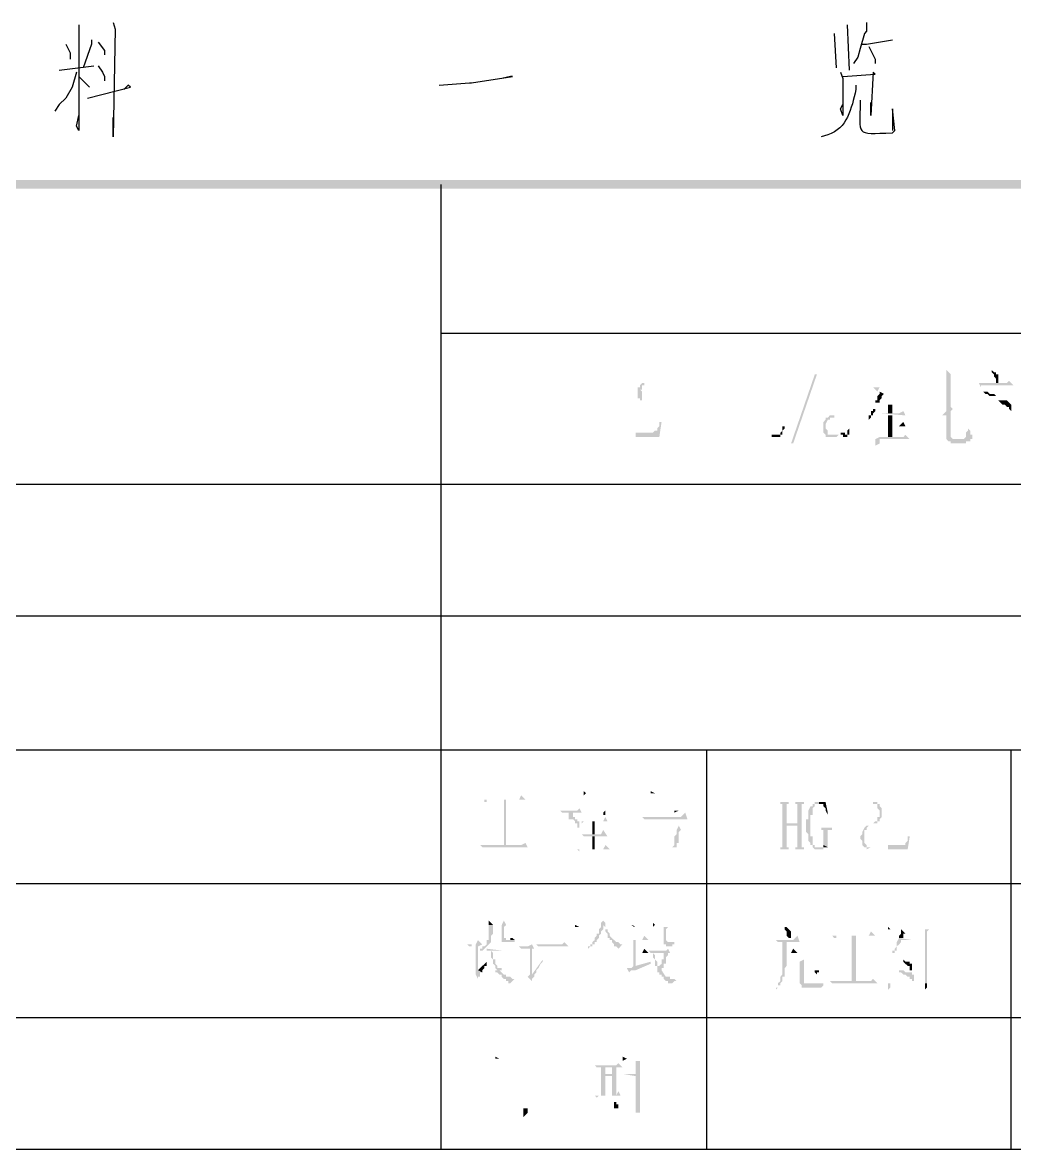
# Model space of a CAD drawing. Header units: millimetres. Extents: x -2210 to 6171, y -6737 to 5572.
# Drawn here: x 4414 to 5308, y -6733 to -5718 of the extents above; entities that cross this region are included whole.
import ezdxf

# ---------------------------------------------------------------- set-up
doc = ezdxf.new("R2010")
doc.units = ezdxf.units.MM
doc.layers.add('1', color=7, linetype='Continuous')

msp = doc.modelspace()

# ---------------------------------------------------------------- hatches: boundary and pattern name
h = msp.add_hatch(color=0)
h.dxf.hatch_style = 2
h.paths.add_polyline_path([(3472.8, -5859.8), (3472.8, -5867.6), (6171.2, -5859.8)])
h = msp.add_hatch(color=0)
h.dxf.hatch_style = 2
h.paths.add_polyline_path([(3472.8, -5867.6), (6171.2, -5859.8), (6171.2, -5867.6)])
h = msp.add_hatch(color=0)
h.dxf.hatch_style = 2
h.paths.add_polyline_path([(5247.1, -6031), (5247.1, -6067.9), (5245.1, -6069.9), (5243.2, -6071.8), (5247.1, -6071.8), (5247.1, -6093.2), (5249, -6095.2), (5251, -6095.2), (5251, -6097.1), (5264.6, -6097.1), (5264.6, -6095.2), (5266.5, -6095.2), (5268.5, -6095.2), (5268.5, -6093.2), (5270.4, -6093.2), (5252.9, -6093.2), (5251, -6091.3), (5251, -6089.3), (5251, -6069.9), (5251, -6067.9), (5252.9, -6066), (5251, -6064.1), (5251, -6036.8), (5251, -6034.9)])
h = msp.add_hatch(color=0)
h.dxf.hatch_style = 2
h.paths.add_polyline_path([(5287.9, -6031), (5287.9, -6032.9), (5289.9, -6034.9), (5289.9, -6036.8), (5291.8, -6038.8), (5291.8, -6040.7), (5291.8, -6042.7), (5293.8, -6042.7), (5293.8, -6040.7), (5293.8, -6036.8), (5293.8, -6034.9), (5291.8, -6034.9), (5291.8, -6032.9), (5289.9, -6032.9)])
h = msp.add_hatch(color=0)
h.dxf.hatch_style = 2
h.paths.add_polyline_path([(5108.9, -6097.1), (5107, -6097.1), (5128.4, -6034.9), (5130.3, -6034.9)])
h = msp.add_hatch(color=0)
h.dxf.hatch_style = 2
h.paths.add_polyline_path([(5303.5, -6040.7), (5301.5, -6042.7), (5276.3, -6042.7), (5278.2, -6046.5), (5278.2, -6044.6), (5282.1, -6044.6), (5307.4, -6044.6)])
h = msp.add_hatch(color=0)
h.dxf.hatch_style = 2
h.paths.add_polyline_path([(4972.8, -6042.7), (4970.8, -6044.6), (4970.8, -6046.5), (4968.9, -6046.5), (4968.9, -6048.5), (4968.9, -6050.4), (4968.9, -6052.4), (4968.9, -6054.3), (4968.9, -6056.3), (4970.8, -6056.3), (4970.8, -6058.2), (4972.8, -6058.2), (4972.8, -6056.3), (4972.8, -6054.3), (4972.8, -6052.4), (4972.8, -6050.4), (4970.8, -6048.5), (4972.8, -6048.5), (4972.8, -6046.5), (4972.8, -6044.6), (4974.7, -6044.6), (4974.7, -6042.7), (4976.6, -6042.7), (4978.6, -6042.7)])
h = msp.add_hatch(color=0)
h.dxf.hatch_style = 2
h.paths.add_polyline_path([(5180.9, -6046.5), (5184.8, -6050.4), (5186.8, -6046.5), (5206.2, -6046.5)])
h = msp.add_hatch(color=0)
h.dxf.hatch_style = 2
h.paths.add_polyline_path([(5186.8, -6050.4), (5186.8, -6052.4), (5184.8, -6054.3), (5184.8, -6056.3), (5184.8, -6058.2), (5182.9, -6058.2), (5182.9, -6060.2), (5186.8, -6060.2), (5186.8, -6058.2), (5188.7, -6056.3), (5188.7, -6054.3), (5190.7, -6052.4)])
h = msp.add_hatch(color=0)
h.dxf.hatch_style = 2
h.paths.add_polyline_path([(5280.1, -6050.4), (5282.1, -6052.4), (5284, -6052.4), (5286, -6054.3), (5287.9, -6054.3), (5291.8, -6054.3), (5289.9, -6052.4), (5287.9, -6052.4), (5286, -6052.4), (5284, -6050.4), (5282.1, -6050.4)])
h = msp.add_hatch(color=0)
h.dxf.hatch_style = 2
h.paths.add_polyline_path([(5194.5, -6069.9), (5198.4, -6069.9), (5198.4, -6062.1), (5194.5, -6062.1)])
h = msp.add_hatch(color=0)
h.dxf.hatch_style = 2
h.paths.add_polyline_path([(5299.6, -6058.2), (5293.8, -6058.2), (5295.7, -6060.2), (5297.7, -6062.1), (5299.6, -6062.1), (5301.5, -6064.1), (5303.5, -6064.1), (5303.5, -6066), (5305.4, -6067.9), (5305.4, -6066), (5305.4, -6064.1), (5305.4, -6062.1), (5303.5, -6060.2), (5301.5, -6058.2)])
h = msp.add_hatch(color=0)
h.dxf.hatch_style = 2
h.paths.add_polyline_path([(5144, -6071.8), (5142, -6071.8), (5140.1, -6073.8), (5138.1, -6073.8), (5138.1, -6075.7), (5136.2, -6077.7), (5136.2, -6079.6), (5136.2, -6085.5), (5136.2, -6087.4), (5138.1, -6089.3), (5138.1, -6091.3), (5140.1, -6091.3), (5142, -6091.3), (5145.9, -6091.3), (5147.8, -6091.3), (5149.8, -6089.3), (5144, -6089.3), (5142, -6089.3), (5140.1, -6089.3), (5140.1, -6087.4), (5140.1, -6085.5), (5138.1, -6083.5), (5138.1, -6079.6), (5140.1, -6075.7), (5142, -6075.7), (5142, -6073.8), (5144, -6073.8), (5145.9, -6073.8), (5145.9, -6071.8), (5147.8, -6071.8), (5149.8, -6071.8), (5151.7, -6071.8)])
h = msp.add_hatch(color=0)
h.dxf.hatch_style = 2
h.paths.add_polyline_path([(5180.9, -6066), (5180.9, -6067.9), (5179, -6067.9), (5179, -6069.9), (5179, -6071.8), (5177, -6071.8), (5177, -6073.8), (5177, -6075.7), (5175.1, -6075.7), (5177, -6075.7), (5179, -6073.8), (5179, -6071.8), (5180.9, -6071.8), (5180.9, -6069.9), (5182.9, -6067.9), (5182.9, -6066)])
h = msp.add_hatch(color=0)
h.dxf.hatch_style = 2
h.paths.add_polyline_path([(5208.2, -6067.9), (5204.3, -6069.9), (5186.8, -6069.9), (5210.1, -6071.8)])
h = msp.add_hatch(color=0)
h.dxf.hatch_style = 2
h.paths.add_polyline_path([(5198.4, -6071.8), (5194.5, -6071.8), (5194.5, -6081.6), (5186.8, -6081.6), (5198.4, -6081.6)])
h = msp.add_hatch(color=0)
h.dxf.hatch_style = 2
h.paths.add_polyline_path([(4990.3, -6077.7), (4988.3, -6077.7), (4988.3, -6079.6), (4988.3, -6081.6), (4986.4, -6083.5), (4986.4, -6085.5), (4984.4, -6085.5), (4982.5, -6087.4), (4970.8, -6087.4), (4966.9, -6087.4), (4966.9, -6091.3), (4988.3, -6091.3)])
h = msp.add_hatch(color=0)
h.dxf.hatch_style = 2
h.paths.add_polyline_path([(5099.2, -6081.6), (5099.2, -6083.5), (5099.2, -6085.5), (5097.3, -6087.4), (5097.3, -6089.3), (5095.3, -6089.3), (5089.5, -6089.3), (5089.5, -6091.3), (5091.4, -6091.3), (5095.3, -6091.3), (5097.3, -6091.3), (5097.3, -6089.3), (5099.2, -6089.3), (5099.2, -6087.4), (5099.2, -6085.5), (5101.2, -6083.5), (5101.2, -6081.6)])
h = msp.add_hatch(color=0)
h.dxf.hatch_style = 2
h.paths.add_polyline_path([(5194.5, -6091.3), (5198.4, -6091.3), (5198.4, -6081.6), (5194.5, -6081.6)])
h = msp.add_hatch(color=0)
h.dxf.hatch_style = 2
h.paths.add_polyline_path([(5208.2, -6077.7), (5204.3, -6081.6), (5198.4, -6081.6), (5210.1, -6081.6)])
h = msp.add_hatch(color=0)
h.dxf.hatch_style = 2
h.paths.add_polyline_path([(5266.5, -6077.7), (5266.5, -6085.5), (5264.6, -6087.4), (5264.6, -6091.3), (5262.6, -6093.2), (5252.9, -6093.2), (5270.4, -6093.2), (5270.4, -6091.3), (5270.4, -6089.3), (5268.5, -6089.3), (5268.5, -6087.4), (5268.5, -6085.5), (5266.5, -6083.5)])
h = msp.add_hatch(color=0)
h.dxf.hatch_style = 2
h.paths.add_polyline_path([(5159.5, -6083.5), (5157.6, -6085.5), (5157.6, -6087.4), (5157.6, -6089.3), (5151.7, -6089.3), (5153.7, -6089.3), (5153.7, -6091.3), (5157.6, -6091.3), (5157.6, -6089.3), (5159.5, -6089.3), (5159.5, -6087.4), (5159.5, -6085.5)])
h = msp.add_hatch(color=0)
h.dxf.hatch_style = 2
h.paths.add_polyline_path([(5155.6, -6087.4), (5151.7, -6087.4), (5151.7, -6089.3), (5157.6, -6089.3), (5155.6, -6089.3)])
h = msp.add_hatch(color=0)
h.dxf.hatch_style = 2
h.paths.add_polyline_path([(5210.1, -6089.3), (5208.2, -6091.3), (5186.8, -6091.3), (5182.9, -6093.2), (5182.9, -6099.1), (5186.8, -6097.1), (5186.8, -6093.2), (5214, -6093.2)])
h = msp.add_hatch(color=0)
h.dxf.hatch_style = 2
h.paths.add_polyline_path([(5126.4, -6186.6), (5124.5, -6186.6), (5122.6, -6186.6), (5128.4, -6186.6)])
h = msp.add_hatch(color=0)
h.dxf.hatch_style = 2
h.paths.add_polyline_path([(5048.6, -6227.5), (5054.5, -6227.5), (5052.5, -6227.5), (5050.6, -6227.5)])
h = msp.add_hatch(color=0)
h.dxf.hatch_style = 2
h.paths.add_polyline_path([(4863.8, -6414.2), (4861.9, -6418.1), (4830.7, -6418.1), (4830.7, -6420.1), (4832.7, -6420.1), (4832.7, -6418.1), (4867.7, -6418.1)])
h = msp.add_hatch(color=0)
h.dxf.hatch_style = 2
h.paths.add_polyline_path([(4848.2, -6459), (4850.2, -6459), (4850.2, -6418.1), (4848.2, -6418.1)])
h = msp.add_hatch(color=0)
h.dxf.hatch_style = 2
h.paths.add_polyline_path([(4902.7, -6416.2), (4900.8, -6416.2), (4902.7, -6416.2), (4904.7, -6416.2), (4906.6, -6416.2), (4908.6, -6416.2)])
h = msp.add_hatch(color=0)
h.dxf.hatch_style = 2
h.paths.add_polyline_path([(4920.2, -6410.4), (4920.2, -6414.2), (4922.2, -6412.3)])
h = msp.add_hatch(color=0)
h.dxf.hatch_style = 2
h.paths.add_polyline_path([(4980.5, -6410.4), (4980.5, -6412.3), (4984.4, -6412.3)])
h = msp.add_hatch(color=0)
h.dxf.hatch_style = 2
h.paths.add_polyline_path([(4916.3, -6425.9), (4914.4, -6427.9), (4898.8, -6427.9), (4900.8, -6429.8), (4902.7, -6429.8), (4918.3, -6429.8)])
h = msp.add_hatch(color=0)
h.dxf.hatch_style = 2
h.paths.add_polyline_path([(4939.7, -6427.9), (4937.7, -6429.8), (4937.7, -6431.8), (4939.7, -6431.8), (4939.7, -6429.8)])
h = msp.add_hatch(color=0)
h.dxf.hatch_style = 2
h.paths.add_polyline_path([(5005.8, -6427.9), (5001.9, -6427.9), (5001.9, -6429.8)])
h = msp.add_hatch(color=0)
h.dxf.hatch_style = 2
h.paths.add_polyline_path([(5105, -6420.1), (5097.3, -6420.1), (5097.3, -6422), (5099.2, -6422), (5099.2, -6460.9), (5097.3, -6460.9), (5097.3, -6462.9), (5105, -6462.9), (5105, -6460.9), (5103.1, -6460.9), (5103.1, -6441.5), (5112.8, -6441.5), (5103.1, -6439.5), (5103.1, -6422), (5105, -6422)])
h = msp.add_hatch(color=0)
h.dxf.hatch_style = 2
h.paths.add_polyline_path([(5118.7, -6420.1), (5110.9, -6420.1), (5110.9, -6422), (5112.8, -6422), (5112.8, -6439.5), (5103.1, -6439.5), (5112.8, -6441.5), (5112.8, -6459), (5112.8, -6460.9), (5110.9, -6460.9), (5110.9, -6462.9), (5118.7, -6462.9), (5118.7, -6460.9), (5116.7, -6460.9), (5116.7, -6459), (5116.7, -6424), (5116.7, -6422), (5118.7, -6422)])
h = msp.add_hatch(color=0)
h.dxf.hatch_style = 2
h.paths.add_polyline_path([(5132.3, -6420.1), (5130.3, -6420.1), (5128.4, -6420.1), (5128.4, -6422), (5126.4, -6422), (5126.4, -6424), (5124.5, -6424), (5122.6, -6427.9), (5122.6, -6429.8), (5122.6, -6431.8), (5122.6, -6433.7), (5122.6, -6435.7), (5120.6, -6435.7), (5120.6, -6447.3), (5122.6, -6449.3), (5122.6, -6451.2), (5122.6, -6453.2), (5122.6, -6455.1), (5124.5, -6457.1), (5124.5, -6459), (5126.4, -6459), (5126.4, -6460.9), (5128.4, -6462.9), (5130.3, -6462.9), (5132.3, -6462.9), (5134.2, -6462.9), (5136.2, -6462.9), (5136.2, -6460.9), (5130.3, -6460.9), (5128.4, -6460.9), (5128.4, -6459), (5126.4, -6459), (5126.4, -6457.1), (5126.4, -6455.1), (5126.4, -6453.2), (5126.4, -6451.2), (5124.5, -6451.2), (5124.5, -6447.3), (5124.5, -6445.4), (5124.5, -6437.6), (5124.5, -6435.7), (5124.5, -6431.8), (5126.4, -6431.8), (5126.4, -6429.8), (5126.4, -6427.9), (5126.4, -6425.9), (5128.4, -6424), (5128.4, -6422), (5130.3, -6422), (5132.3, -6422), (5132.3, -6420.1), (5136.2, -6420.1), (5134.2, -6420.1)])
h = msp.add_hatch(color=0)
h.dxf.hatch_style = 2
h.paths.add_polyline_path([(5138.1, -6420.1), (5132.3, -6420.1), (5132.3, -6422), (5134.2, -6422), (5136.2, -6422), (5136.2, -6424), (5138.1, -6425.9), (5138.1, -6427.9), (5140.1, -6431.8), (5140.1, -6429.8)])
h = msp.add_hatch(color=0)
h.dxf.hatch_style = 2
h.paths.add_polyline_path([(5184.8, -6420.1), (5180.9, -6420.1), (5180.9, -6422), (5182.9, -6422), (5184.8, -6422), (5184.8, -6424), (5184.8, -6425.9), (5186.8, -6427.9), (5186.8, -6433.7), (5184.8, -6433.7), (5184.8, -6435.7), (5184.8, -6437.6), (5182.9, -6437.6), (5180.9, -6439.5), (5184.8, -6439.5), (5184.8, -6437.6), (5186.8, -6437.6), (5186.8, -6435.7), (5188.7, -6433.7), (5188.7, -6431.8), (5188.7, -6425.9), (5186.8, -6424), (5186.8, -6422), (5184.8, -6422)])
h = msp.add_hatch(color=0)
h.dxf.hatch_style = 2
h.paths.add_polyline_path([(4910.5, -6429.8), (4908.6, -6429.8), (4906.6, -6429.8), (4906.6, -6433.7), (4906.6, -6435.7), (4910.5, -6435.7), (4912.4, -6437.6), (4912.4, -6439.5), (4914.4, -6439.5), (4914.4, -6441.5), (4914.4, -6443.4), (4916.3, -6443.4), (4916.3, -6439.5), (4916.3, -6437.6), (4914.4, -6437.6), (4914.4, -6435.7), (4912.4, -6435.7), (4912.4, -6433.7), (4910.5, -6433.7)])
h = msp.add_hatch(color=0)
h.dxf.hatch_style = 2
h.paths.add_polyline_path([(4939.7, -6433.7), (4937.7, -6437.6), (4918.3, -6437.6), (4918.3, -6439.5), (4920.2, -6437.6), (4941.6, -6437.6)])
h = msp.add_hatch(color=0)
h.dxf.hatch_style = 2
h.paths.add_polyline_path([(4928, -6449.3), (4930, -6449.3), (4930, -6437.6), (4928, -6437.6)])
h = msp.add_hatch(color=0)
h.dxf.hatch_style = 2
h.paths.add_polyline_path([(5011.7, -6429.8), (5007.8, -6433.7), (4972.8, -6433.7), (4974.7, -6435.7), (5013.6, -6435.7)])
h = msp.add_hatch(color=0)
h.dxf.hatch_style = 2
h.paths.add_polyline_path([(4937.7, -6445.4), (4935.8, -6449.3), (4918.3, -6449.3), (4920.2, -6451.2), (4922.2, -6451.2), (4941.6, -6451.2)])
h = msp.add_hatch(color=0)
h.dxf.hatch_style = 2
h.paths.add_polyline_path([(5005.8, -6441.5), (5003.9, -6445.4), (4986.4, -6445.4), (5007.8, -6445.4)])
h = msp.add_hatch(color=0)
h.dxf.hatch_style = 2
h.paths.add_polyline_path([(5007.8, -6445.4), (5003.9, -6445.4), (5003.9, -6447.3), (5003.9, -6449.3), (5001.9, -6451.2), (5001.9, -6455.1), (5001.9, -6457.1), (5001.9, -6459), (5000, -6460.9), (4998, -6460.9), (5003.9, -6460.9), (5003.9, -6459), (5003.9, -6457.1), (5005.8, -6457.1), (5005.8, -6455.1), (5005.8, -6453.2), (5005.8, -6449.3), (5005.8, -6447.3)])
h = msp.add_hatch(color=0)
h.dxf.hatch_style = 2
h.paths.add_polyline_path([(5144, -6443.4), (5134.2, -6443.4), (5134.2, -6445.4), (5136.2, -6445.4), (5136.2, -6447.3), (5136.2, -6459), (5140.1, -6460.9), (5140.1, -6447.3), (5140.1, -6445.4), (5142, -6445.4), (5144, -6445.4)])
h = msp.add_hatch(color=0)
h.dxf.hatch_style = 2
h.paths.add_polyline_path([(5175.1, -6441.5), (5173.1, -6443.4), (5171.2, -6447.3), (5171.2, -6449.3), (5169.3, -6451.2), (5169.3, -6453.2), (5171.2, -6455.1), (5171.2, -6457.1), (5171.2, -6459), (5173.1, -6460.9), (5175.1, -6460.9), (5175.1, -6462.9), (5179, -6460.9), (5177, -6460.9), (5175.1, -6460.9), (5175.1, -6459), (5173.1, -6457.1), (5173.1, -6455.1), (5173.1, -6453.2), (5173.1, -6451.2), (5173.1, -6449.3), (5173.1, -6447.3), (5173.1, -6445.4), (5175.1, -6445.4), (5175.1, -6443.4), (5177, -6441.5)])
h = msp.add_hatch(color=0)
h.dxf.hatch_style = 2
h.paths.add_polyline_path([(4867.7, -6457.1), (4863.8, -6459), (4826.8, -6459), (4828.8, -6460.9), (4830.7, -6460.9), (4869.6, -6460.9)])
h = msp.add_hatch(color=0)
h.dxf.hatch_style = 2
h.paths.add_polyline_path([(4928, -6462.9), (4930, -6462.9), (4930, -6451.2), (4928, -6451.2)])
h = msp.add_hatch(color=0)
h.dxf.hatch_style = 2
h.paths.add_polyline_path([(5214, -6451.2), (5212.1, -6451.2), (5212.1, -6453.2), (5212.1, -6455.1), (5210.1, -6457.1), (5210.1, -6459), (5208.2, -6459), (5196.5, -6459), (5194.5, -6459), (5194.5, -6462.9), (5212.1, -6462.9)])
h = msp.add_hatch(color=0)
h.dxf.hatch_style = 2
h.paths.add_polyline_path([(4939.7, -6459), (4937.7, -6462.9), (4914.4, -6462.9), (4916.3, -6464.8), (4916.3, -6462.9), (4943.6, -6462.9)])
h = msp.add_hatch(color=0)
h.dxf.hatch_style = 2
h.paths.add_polyline_path([(5136.2, -6459), (5136.2, -6460.9), (5134.2, -6460.9), (5132.3, -6460.9), (5136.2, -6460.9), (5138.1, -6460.9), (5140.1, -6460.9)])
h = msp.add_hatch(color=0)
h.dxf.hatch_style = 2
h.paths.add_polyline_path([(4848.2, -6527.1), (4846.3, -6531), (4834.6, -6531), (4834.6, -6538.8), (4834.6, -6540.7), (4834.6, -6542.7), (4834.6, -6544.6), (4832.7, -6544.6), (4832.7, -6546.5), (4832.7, -6548.5), (4830.7, -6550.4), (4828.8, -6550.4), (4828.8, -6552.4), (4826.8, -6552.4), (4826.8, -6554.3), (4828.8, -6554.3), (4830.7, -6552.4), (4832.7, -6550.4), (4834.6, -6548.5), (4836.6, -6546.5), (4836.6, -6544.6), (4836.6, -6542.7), (4836.6, -6540.7), (4838.5, -6538.8), (4838.5, -6531), (4850.2, -6531)])
h = msp.add_hatch(color=0)
h.dxf.hatch_style = 2
h.paths.add_polyline_path([(4834.6, -6527.1), (4834.6, -6531), (4838.5, -6531)])
h = msp.add_hatch(color=0)
h.dxf.hatch_style = 2
h.paths.add_polyline_path([(4937.7, -6527.1), (4935.8, -6529), (4935.8, -6531), (4935.8, -6532.9), (4933.8, -6534.9), (4933.8, -6536.8), (4933.8, -6538.8), (4931.9, -6538.8), (4931.9, -6540.7), (4930, -6542.7), (4930, -6544.6), (4928, -6546.5), (4928, -6548.5), (4926.1, -6548.5), (4926.1, -6550.4), (4924.1, -6550.4), (4924.1, -6552.4), (4926.1, -6550.4), (4928, -6550.4), (4928, -6548.5), (4930, -6548.5), (4930, -6546.5), (4931.9, -6546.5), (4931.9, -6544.6), (4933.8, -6542.7), (4933.8, -6540.7), (4935.8, -6538.8), (4935.8, -6536.8), (4937.7, -6534.9), (4937.7, -6532.9), (4937.7, -6531), (4939.7, -6531), (4939.7, -6529)])
h = msp.add_hatch(color=0)
h.dxf.hatch_style = 2
h.paths.add_polyline_path([(4982.5, -6529), (4982.5, -6532.9), (4984.4, -6531)])
h = msp.add_hatch(color=0)
h.dxf.hatch_style = 2
h.paths.add_polyline_path([(4850.2, -6531), (4846.3, -6531), (4846.3, -6544.6), (4846.3, -6546.5), (4848.2, -6546.5), (4856, -6546.5), (4858, -6546.5), (4858, -6544.6), (4850.2, -6544.6), (4850.2, -6542.7), (4848.2, -6542.7), (4848.2, -6532.9)])
h = msp.add_hatch(color=0)
h.dxf.hatch_style = 2
h.paths.add_polyline_path([(4912.4, -6531), (4912.4, -6532.9), (4916.3, -6532.9)])
h = msp.add_hatch(color=0)
h.dxf.hatch_style = 2
h.paths.add_polyline_path([(4939.7, -6531), (4937.7, -6531), (4939.7, -6532.9), (4939.7, -6534.9), (4939.7, -6536.8), (4941.6, -6538.8), (4941.6, -6540.7), (4941.6, -6542.7), (4943.6, -6542.7), (4943.6, -6544.6), (4945.5, -6544.6), (4945.5, -6546.5), (4947.5, -6548.5), (4947.5, -6550.4), (4949.4, -6550.4), (4951.4, -6552.4), (4953.3, -6550.4), (4955.2, -6548.5), (4953.3, -6548.5), (4951.4, -6546.5), (4949.4, -6546.5), (4947.5, -6544.6), (4945.5, -6542.7), (4943.6, -6540.7), (4943.6, -6538.8), (4941.6, -6536.8), (4941.6, -6534.9), (4939.7, -6534.9), (4939.7, -6532.9)])
h = msp.add_hatch(color=0)
h.dxf.hatch_style = 2
h.paths.add_polyline_path([(4963, -6531), (4965, -6531), (4965, -6532.9), (4966.9, -6532.9)])
h = msp.add_hatch(color=0)
h.dxf.hatch_style = 2
h.paths.add_polyline_path([(4996.1, -6532.9), (4992.2, -6532.9), (4992.2, -6546.5), (4992.2, -6548.5), (4994.2, -6548.5), (4994.2, -6550.4), (5000, -6550.4), (5000, -6548.5), (5001.9, -6548.5), (5001.9, -6546.5), (4996.1, -6546.5), (4994.2, -6544.6), (4994.2, -6534.9)])
h = msp.add_hatch(color=0)
h.dxf.hatch_style = 2
h.paths.add_polyline_path([(5101.2, -6531), (5101.2, -6532.9), (5101.2, -6534.9), (5103.1, -6536.8), (5103.1, -6538.8), (5103.1, -6540.7), (5105, -6542.7), (5107, -6542.7), (5107, -6540.7), (5107, -6538.8), (5107, -6536.8), (5105, -6534.9), (5103.1, -6532.9), (5101.2, -6532.9)])
h = msp.add_hatch(color=0)
h.dxf.hatch_style = 2
h.paths.add_polyline_path([(5179, -6536.8), (5177, -6540.7), (5144, -6540.7), (5145.9, -6542.7), (5147.8, -6542.7), (5147.8, -6540.7), (5182.9, -6540.7)])
h = msp.add_hatch(color=0)
h.dxf.hatch_style = 2
h.paths.add_polyline_path([(5194.5, -6532.9), (5194.5, -6534.9), (5196.5, -6534.9)])
h = msp.add_hatch(color=0)
h.dxf.hatch_style = 2
h.paths.add_polyline_path([(5231.5, -6534.9), (5227.6, -6534.9), (5227.6, -6583.5), (5196.5, -6583.5), (5194.5, -6583.5), (5194.5, -6585.5), (5194.5, -6587.4), (5194.5, -6589.3), (5196.5, -6587.4), (5196.5, -6583.5), (5227.6, -6583.5), (5229.6, -6583.5), (5229.6, -6536.8)])
h = msp.add_hatch(color=0)
h.dxf.hatch_style = 2
h.paths.add_polyline_path([(5206.2, -6534.9), (5206.2, -6536.8), (5206.2, -6538.8), (5204.3, -6540.7), (5204.3, -6542.7), (5208.2, -6542.7), (5208.2, -6540.7), (5208.2, -6538.8), (5210.1, -6538.8)])
h = msp.add_hatch(color=0)
h.dxf.hatch_style = 2
h.paths.add_polyline_path([(4824.9, -6544.6), (4822.9, -6548.5), (4815.2, -6548.5), (4817.1, -6550.4), (4819.1, -6550.4), (4819.1, -6548.5), (4828.8, -6548.5)])
h = msp.add_hatch(color=0)
h.dxf.hatch_style = 2
h.paths.add_polyline_path([(4828.8, -6548.5), (4822.9, -6548.5), (4822.9, -6575.7), (4824.9, -6579.6), (4824.9, -6577.7), (4826.8, -6577.7), (4826.8, -6575.7), (4826.8, -6573.8), (4828.8, -6573.8), (4824.9, -6571.8), (4824.9, -6550.4)])
h = msp.add_hatch(color=0)
h.dxf.hatch_style = 2
h.paths.add_polyline_path([(4856, -6542.7), (4854.1, -6542.7), (4854.1, -6544.6), (4852.1, -6544.6), (4858, -6544.6)])
h = msp.add_hatch(color=0)
h.dxf.hatch_style = 2
h.paths.add_polyline_path([(4873.5, -6548.5), (4869.6, -6550.4), (4861.9, -6550.4), (4863.8, -6552.4), (4865.7, -6552.4), (4875.5, -6552.4)])
h = msp.add_hatch(color=0)
h.dxf.hatch_style = 2
h.paths.add_polyline_path([(4902.7, -6546.5), (4900.8, -6548.5), (4877.4, -6548.5), (4879.4, -6550.4), (4881.3, -6550.4), (4906.6, -6550.4)])
h = msp.add_hatch(color=0)
h.dxf.hatch_style = 2
h.paths.add_polyline_path([(4974.7, -6540.7), (4972.8, -6544.6), (4965, -6544.6), (4965, -6567.9), (4966.9, -6567.9), (4966.9, -6556.3), (4978.6, -6556.3), (4966.9, -6556.3), (4966.9, -6544.6), (4978.6, -6544.6)])
h = msp.add_hatch(color=0)
h.dxf.hatch_style = 2
h.paths.add_polyline_path([(5000, -6546.5), (4998, -6546.5), (4996.1, -6546.5), (5001.9, -6546.5)])
h = msp.add_hatch(color=0)
h.dxf.hatch_style = 2
h.paths.add_polyline_path([(5112.8, -6540.7), (5108.9, -6544.6), (5093.4, -6544.6), (5095.3, -6546.5), (5097.3, -6546.5), (5114.8, -6546.5)])
h = msp.add_hatch(color=0)
h.dxf.hatch_style = 2
h.paths.add_polyline_path([(5103.1, -6546.5), (5099.2, -6546.5), (5099.2, -6567.9), (5099.2, -6569.9), (5099.2, -6571.8), (5099.2, -6573.8), (5099.2, -6575.7), (5097.3, -6577.7), (5097.3, -6579.6), (5097.3, -6581.6), (5095.3, -6583.5), (5095.3, -6585.5), (5095.3, -6587.4), (5093.4, -6587.4), (5093.4, -6589.3), (5095.3, -6587.4), (5095.3, -6585.5), (5097.3, -6585.5), (5097.3, -6583.5), (5099.2, -6581.6), (5099.2, -6579.6), (5099.2, -6577.7), (5101.2, -6577.7), (5101.2, -6575.7), (5101.2, -6571.8), (5101.2, -6569.9), (5103.1, -6567.9), (5103.1, -6556.3), (5112.8, -6556.3), (5103.1, -6556.3)])
h = msp.add_hatch(color=0)
h.dxf.hatch_style = 2
h.paths.add_polyline_path([(5161.5, -6581.6), (5165.4, -6581.6), (5165.4, -6540.7), (5161.5, -6540.7)])
h = msp.add_hatch(color=0)
h.dxf.hatch_style = 2
h.paths.add_polyline_path([(5204.3, -6542.7), (5202.3, -6546.5), (5202.3, -6548.5), (5202.3, -6550.4), (5200.4, -6552.4), (5200.4, -6554.3), (5198.4, -6554.3), (5198.4, -6556.3), (5200.4, -6556.3), (5200.4, -6554.3), (5202.3, -6554.3), (5202.3, -6552.4), (5202.3, -6550.4), (5204.3, -6548.5), (5206.2, -6546.5), (5206.2, -6544.6), (5208.2, -6544.6), (5206.2, -6544.6), (5215.9, -6544.6)])
h = msp.add_hatch(color=0)
h.dxf.hatch_style = 2
h.paths.add_polyline_path([(4832.7, -6552.4), (4832.7, -6554.3), (4834.6, -6554.3), (4848.2, -6554.3)])
h = msp.add_hatch(color=0)
h.dxf.hatch_style = 2
h.paths.add_polyline_path([(4836.6, -6554.3), (4836.6, -6556.3), (4836.6, -6558.2), (4836.6, -6560.2), (4838.5, -6562.1), (4838.5, -6564.1), (4838.5, -6566), (4840.5, -6567.9), (4840.5, -6569.9), (4842.4, -6571.8), (4840.5, -6571.8), (4840.5, -6573.8), (4842.4, -6573.8), (4844.3, -6575.7), (4846.3, -6575.7), (4846.3, -6577.7), (4848.2, -6579.6), (4850.2, -6579.6), (4850.2, -6581.6), (4852.1, -6581.6), (4852.1, -6583.5), (4854.1, -6583.5), (4856, -6581.6), (4858, -6579.6), (4856, -6579.6), (4854.1, -6577.7), (4852.1, -6577.7), (4850.2, -6577.7), (4850.2, -6575.7), (4848.2, -6575.7), (4846.3, -6573.8), (4844.3, -6571.8), (4846.3, -6571.8), (4846.3, -6569.9), (4842.4, -6569.9), (4842.4, -6567.9), (4840.5, -6566), (4840.5, -6564.1), (4840.5, -6562.1), (4838.5, -6562.1), (4838.5, -6560.2), (4838.5, -6558.2), (4838.5, -6556.3)])
h = msp.add_hatch(color=0)
h.dxf.hatch_style = 2
h.paths.add_polyline_path([(4875.5, -6552.4), (4871.6, -6552.4), (4871.6, -6575.7), (4869.6, -6577.7), (4873.5, -6581.6), (4873.5, -6579.6), (4875.5, -6577.7), (4875.5, -6575.7), (4873.5, -6575.7), (4873.5, -6552.4)])
h = msp.add_hatch(color=0)
h.dxf.hatch_style = 2
h.paths.add_polyline_path([(4974.7, -6552.4), (4972.8, -6556.3), (4966.9, -6556.3), (4978.6, -6556.3)])
h = msp.add_hatch(color=0)
h.dxf.hatch_style = 2
h.paths.add_polyline_path([(4996.1, -6552.4), (4994.2, -6554.3), (4978.6, -6554.3), (4980.5, -6556.3), (4982.5, -6556.3), (4998, -6556.3)])
h = msp.add_hatch(color=0)
h.dxf.hatch_style = 2
h.paths.add_polyline_path([(4982.5, -6556.3), (4982.5, -6558.2), (4982.5, -6560.2), (4984.4, -6562.1), (4984.4, -6564.1), (4984.4, -6566), (4984.4, -6567.9), (4986.4, -6567.9), (4986.4, -6569.9), (4988.3, -6569.9), (4988.3, -6567.9), (4986.4, -6567.9), (4986.4, -6566), (4986.4, -6564.1), (4984.4, -6562.1), (4984.4, -6560.2), (4984.4, -6558.2)])
h = msp.add_hatch(color=0)
h.dxf.hatch_style = 2
h.paths.add_polyline_path([(4998, -6556.3), (4994.2, -6556.3), (4992.2, -6556.3), (4992.2, -6558.2), (4992.2, -6560.2), (4992.2, -6562.1), (4990.3, -6562.1), (4990.3, -6564.1), (4990.3, -6566), (4988.3, -6567.9), (4988.3, -6569.9), (4986.4, -6569.9), (4986.4, -6571.8), (4986.4, -6573.8), (4984.4, -6573.8), (4988.3, -6573.8), (4988.3, -6575.7), (4990.3, -6575.7), (4990.3, -6577.7), (4992.2, -6577.7), (4992.2, -6579.6), (4994.2, -6581.6), (4996.1, -6581.6), (4996.1, -6583.5), (4998, -6583.5), (5000, -6583.5), (5001.9, -6581.6), (5003.9, -6581.6), (5001.9, -6579.6), (5000, -6579.6), (4998, -6579.6), (4998, -6577.7), (4996.1, -6577.7), (4994.2, -6577.7), (4990.3, -6571.8), (4990.3, -6569.9), (4992.2, -6569.9), (4992.2, -6566), (4994.2, -6566), (4994.2, -6564.1), (4994.2, -6562.1), (4994.2, -6560.2), (4996.1, -6558.2), (4996.1, -6556.3)])
h = msp.add_hatch(color=0)
h.dxf.hatch_style = 2
h.paths.add_polyline_path([(5108.9, -6552.4), (5107, -6556.3), (5103.1, -6556.3), (5112.8, -6556.3)])
h = msp.add_hatch(color=0)
h.dxf.hatch_style = 2
h.paths.add_polyline_path([(4832.7, -6564.1), (4824.9, -6571.8), (4828.8, -6573.8), (4828.8, -6571.8), (4830.7, -6569.9), (4830.7, -6567.9), (4832.7, -6567.9), (4832.7, -6566)])
h = msp.add_hatch(color=0)
h.dxf.hatch_style = 2
h.paths.add_polyline_path([(4883.3, -6562.1), (4873.5, -6575.7), (4875.5, -6575.7), (4877.4, -6573.8), (4877.4, -6571.8), (4879.4, -6569.9), (4881.3, -6566), (4883.3, -6564.1)])
h = msp.add_hatch(color=0)
h.dxf.hatch_style = 2
h.paths.add_polyline_path([(4980.5, -6564.1), (4966.9, -6567.9), (4965, -6567.9), (4963, -6569.9), (4961.1, -6569.9), (4959.1, -6569.9), (4961.1, -6573.8), (4963, -6571.8), (4965, -6571.8), (4966.9, -6571.8), (4980.5, -6566)])
h = msp.add_hatch(color=0)
h.dxf.hatch_style = 2
h.paths.add_polyline_path([(5118.7, -6562.1), (5114.8, -6564.1), (5114.8, -6583.5), (5116.7, -6585.5), (5116.7, -6587.4), (5134.2, -6587.4), (5136.2, -6585.5), (5136.2, -6583.5), (5120.6, -6583.5), (5118.7, -6583.5), (5118.7, -6581.6)])
h = msp.add_hatch(color=0)
h.dxf.hatch_style = 2
h.paths.add_polyline_path([(5208.2, -6562.1), (5208.2, -6564.1), (5210.1, -6566), (5212.1, -6567.9), (5214, -6567.9), (5214, -6569.9), (5214, -6571.8), (5215.9, -6571.8), (5215.9, -6569.9), (5215.9, -6567.9), (5215.9, -6566), (5214, -6566), (5214, -6564.1), (5212.1, -6564.1), (5210.1, -6564.1)])
h = msp.add_hatch(color=0)
h.dxf.hatch_style = 2
h.paths.add_polyline_path([(5126.4, -6571.8), (5128.4, -6571.8), (5128.4, -6573.8), (5130.3, -6575.7), (5130.3, -6573.8), (5132.3, -6573.8), (5132.3, -6571.8)])
h = msp.add_hatch(color=0)
h.dxf.hatch_style = 2
h.paths.add_polyline_path([(5180.9, -6579.6), (5179, -6581.6), (5142, -6581.6), (5144, -6583.5), (5145.9, -6583.5), (5184.8, -6583.5)])
h = msp.add_hatch(color=0)
h.dxf.hatch_style = 2
h.paths.add_polyline_path([(5204.3, -6571.8), (5204.3, -6573.8), (5206.2, -6573.8), (5208.2, -6575.7), (5210.1, -6575.7), (5212.1, -6577.7), (5214, -6577.7), (5214, -6579.6), (5215.9, -6579.6), (5215.9, -6581.6), (5217.9, -6581.6), (5217.9, -6579.6), (5217.9, -6577.7), (5217.9, -6575.7), (5215.9, -6575.7), (5215.9, -6573.8), (5214, -6573.8), (5212.1, -6573.8), (5210.1, -6573.8), (5208.2, -6571.8)])
h = msp.add_hatch(color=0)
h.dxf.hatch_style = 2
h.paths.add_polyline_path([(5229.6, -6583.5), (5227.6, -6583.5), (5227.6, -6589.3), (5229.6, -6587.4), (5229.6, -6585.5)])
h = msp.add_hatch(color=0)
h.dxf.hatch_style = 2
h.paths.add_polyline_path([(4840.5, -6649.7), (4840.5, -6651.6), (4844.3, -6651.6)])
h = msp.add_hatch(color=0)
h.dxf.hatch_style = 2
h.paths.add_polyline_path([(4955.2, -6649.7), (4955.2, -6653.5), (4959.1, -6651.6)])
h = msp.add_hatch(color=0)
h.dxf.hatch_style = 2
h.paths.add_polyline_path([(4951.4, -6655.5), (4949.4, -6657.4), (4930, -6657.4), (4931.9, -6659.4), (4933.8, -6659.4), (4955.2, -6659.4)])
h = msp.add_hatch(color=0)
h.dxf.hatch_style = 2
h.paths.add_polyline_path([(4939.7, -6659.4), (4935.8, -6659.4), (4935.8, -6684.7), (4939.7, -6684.7), (4939.7, -6674.9), (4945.5, -6674.9), (4939.7, -6674.9), (4939.7, -6667.2), (4945.5, -6667.2), (4939.7, -6665.2)])
h = msp.add_hatch(color=0)
h.dxf.hatch_style = 2
h.paths.add_polyline_path([(4949.4, -6659.4), (4945.5, -6659.4), (4945.5, -6665.2), (4939.7, -6665.2), (4945.5, -6667.2), (4945.5, -6674.9), (4939.7, -6674.9), (4945.5, -6674.9), (4945.5, -6684.7), (4949.4, -6684.7)])
h = msp.add_hatch(color=0)
h.dxf.hatch_style = 2
h.paths.add_polyline_path([(4972.8, -6653.5), (4966.9, -6653.5), (4966.9, -6665.2), (4955.2, -6665.2), (4966.9, -6667.2), (4966.9, -6680.8), (4959.1, -6680.8), (4955.2, -6680.8), (4966.9, -6680.8), (4966.9, -6698.3), (4966.9, -6700.2), (4970.8, -6700.2), (4970.8, -6653.5)])
h = msp.add_hatch(color=0)
h.dxf.hatch_style = 2
h.paths.add_polyline_path([(4951.4, -6680.8), (4949.4, -6684.7), (4930, -6684.7), (4931.9, -6686.6), (4933.8, -6684.7), (4953.3, -6684.7)])
h = msp.add_hatch(color=0)
h.dxf.hatch_style = 2
h.paths.add_polyline_path([(4945.5, -6686.6), (4947.5, -6690.5), (4947.5, -6692.5), (4947.5, -6694.4), (4947.5, -6696.4), (4949.4, -6696.4), (4949.4, -6698.3), (4949.4, -6696.4), (4951.4, -6696.4), (4951.4, -6692.5), (4949.4, -6692.5), (4949.4, -6690.5), (4947.5, -6690.5)])
h = msp.add_hatch(color=0)
h.dxf.hatch_style = 2
h.paths.add_polyline_path([(4869.6, -6696.4), (4865.7, -6696.4), (4865.7, -6704.1), (4869.6, -6700.2), (4869.6, -6698.3)])

# ---------------------------------------------------------------- linework, layer by layer
at = {"layer": '1', "color": 0, "lineweight": 25}
for points in [[(4465, -5719.7), (4465, -5723.6), (4465, -5815), (4463, -5811.1), (4465, -5801.4)], [(4496.1, -5717.8), (4498, -5723.6), (4496.1, -5820.9), (4496.1, -5813.1), (4496.1, -5803.4)], [(5145.9, -5727.5), (5147.8, -5758.6)], [(5157.6, -5719.7), (5159.5, -5760.6)], [(5175.1, -5717.8), (5175.1, -5725.5), (5173.1, -5727.5), (5169.3, -5741.1), (5167.3, -5748.9), (5163.4, -5754.7)], [(4453.3, -5737.2), (4457.2, -5745), (4457.2, -5748.9), (4457.2, -5750.8)], [(4476.6, -5733.3), (4476.6, -5737.2), (4468.9, -5758.6)], [(4482.5, -5735.3), (4488.3, -5743), (4488.3, -5746.9)], [(5171.2, -5737.2), (5175.1, -5737.2), (5198.4, -5733.3)], [(5177, -5739.2), (5182.9, -5750.8), (5182.9, -5754.7)], [(4447.5, -5760.6), (4478.6, -5756.7)], [(4482.5, -5756.7), (4486.4, -5762.5), (4488.3, -5766.4), (4488.3, -5770.3)], [(4463, -5762.5), (4459.1, -5776.1), (4453.3, -5785.8), (4447.5, -5791.7), (4443.6, -5797.5)], [(4465, -5766.4), (4472.8, -5774.2), (4474.7, -5776.1)], [(4789.9, -5774.2), (4817.1, -5772.2), (4819.1, -5772.2), (4856, -5766.4), (4854.1, -5766.4), (4846.3, -5768.3)], [(5151.7, -5762.5), (5153.7, -5768.3), (5153.7, -5801.4), (5151.7, -5795.6), (5153.7, -5791.7)], [(5153.7, -5766.4), (5182.9, -5764.4), (5180.9, -5762.5), (5179, -5801.4), (5179, -5795.6), (5179, -5789.7)], [(4472.8, -5785.8), (4511.7, -5776.1), (4509.7, -5774.2), (4505.8, -5778.1)], [(4791.8, -6733.3), (4791.8, -5863.7)], [(6171.2, -5997.9), (4791.8, -5997.9)], [(6171.2, -6134.1), (3472.8, -6134.1)], [(6171.2, -6252.8), (3472.8, -6252.8)], [(6171.2, -6373.4), (3472.8, -6373.4)], [(5031.1, -6733.3), (5031.1, -6373.4)], [(5305.4, -6733.3), (5305.4, -6373.4)], [(6171.2, -6494), (3472.8, -6494)], [(6171.2, -6614.6), (3472.8, -6614.6)], [(6171.2, -6733.3), (-2210.1, -6733.3)]]:
    msp.add_lwpolyline(points, dxfattribs=at)
for points, knots in [([(5165.4, -5774.2), (5165.4, -5774.2), (5165.4, -5778.1), (5165.4, -5778.1), (5161.5, -5795.6), (5157.6, -5813.1), (5140.1, -5818.9), (5140.1, -5818.9), (5134.2, -5820.9), (5134.2, -5820.9)], [0, 0, 0, 0, 1, 1, 1, 2, 2, 2, 3, 3, 3, 3]), ([(5169.3, -5787.8), (5169.3, -5787.8), (5169.3, -5789.7), (5169.3, -5789.7), (5169.3, -5818.9), (5163.4, -5818.9), (5198.4, -5817), (5198.4, -5817), (5200.4, -5815), (5200.4, -5815), (5200.4, -5815), (5198.4, -5795.6), (5198.4, -5795.6), (5198.4, -5795.6), (5198.4, -5815), (5198.4, -5815)], [0, 0, 0, 0, 1, 1, 1, 2, 2, 2, 3, 3, 3, 4, 4, 4, 5, 5, 5, 5])]:
    msp.add_open_spline(points, degree=3, knots=knots, dxfattribs=at)

doc.saveas('drawing.dxf')
